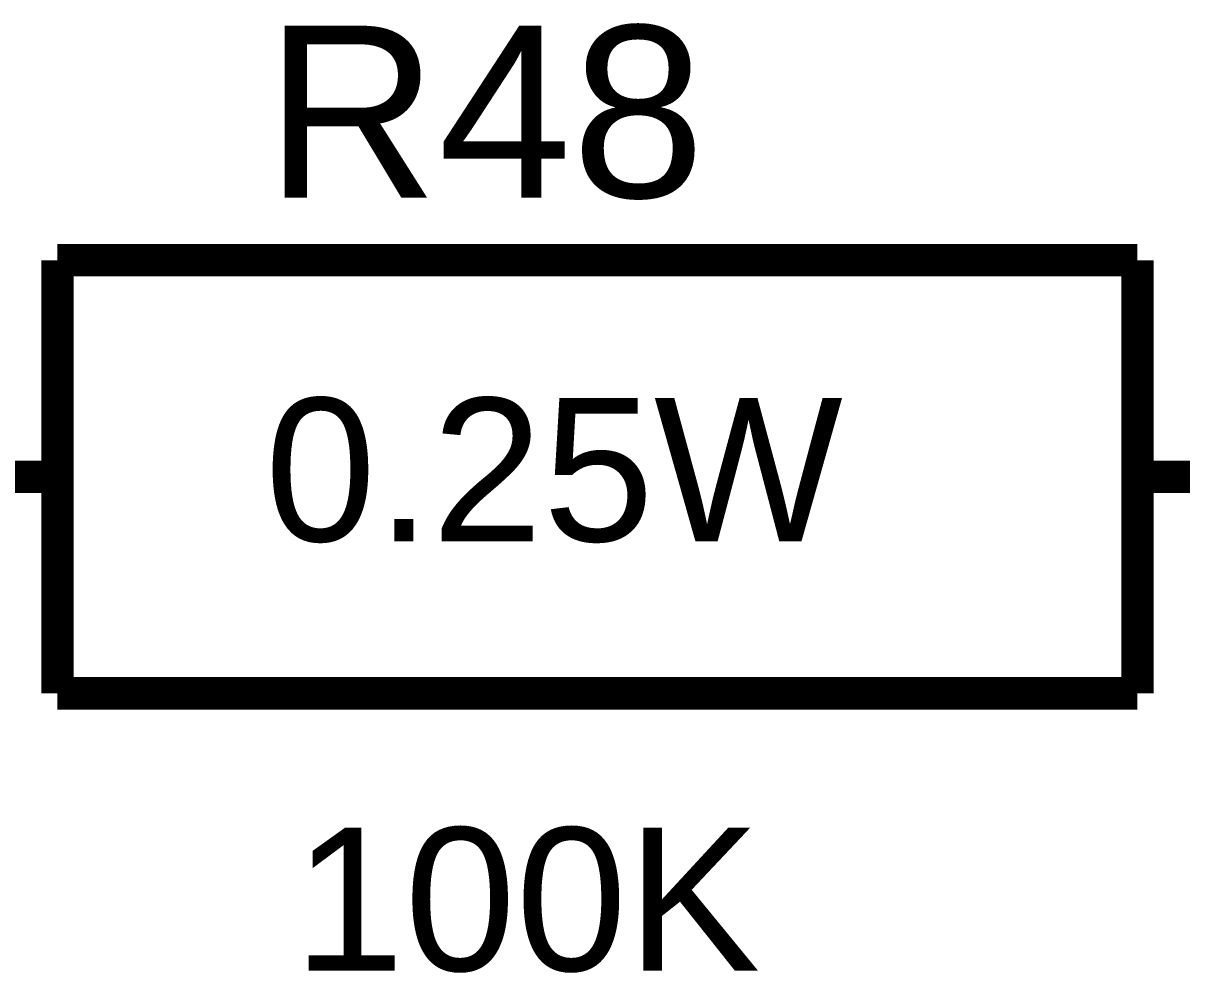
# Model space of a CAD drawing. Header units: millimetres. Extents: x -2024 to 917, y -725 to 13.
# Drawn here: x -1901.74 to -1891.01, y -221.25 to -212.47 of the extents above; entities that cross this region are included whole.
import ezdxf

# ---------------------------------------------------------------- set-up
doc = ezdxf.new("R2010")
doc.units = ezdxf.units.MM
doc.styles.get("Standard").update_dxf_attribs({"font": 'arial.ttf'})

msp = doc.modelspace()

# ---------------------------------------------------------------- linework, layer by layer
at = {"color": 7, "const_width": 0.3}
for points in [[(-1901.42, -214.659), (-1901.42, -218.666)], [(-1901.42, -214.659), (-1891.424, -214.659)], [(-1891.424, -214.659), (-1891.424, -218.666)], [(-1901.42, -216.663), (-1903.92, -216.663)], [(-1891.424, -216.663), (-1888.924, -216.663)], [(-1901.42, -218.666), (-1891.424, -218.666)]]:
    msp.add_lwpolyline(points, dxfattribs=at)

# ---------------------------------------------------------------- texts
at = {"color": 7}
for s, height, p in [('R48', 1.5897, (-1899.5, -214.079)), ('0.25W', 1.3247, (-1899.5, -217.259)), ('100K', 1.3247, (-1899.236, -221.233))]:
    msp.add_text(s, height=height, dxfattribs=at).set_placement(p)

doc.saveas('drawing.dxf')
